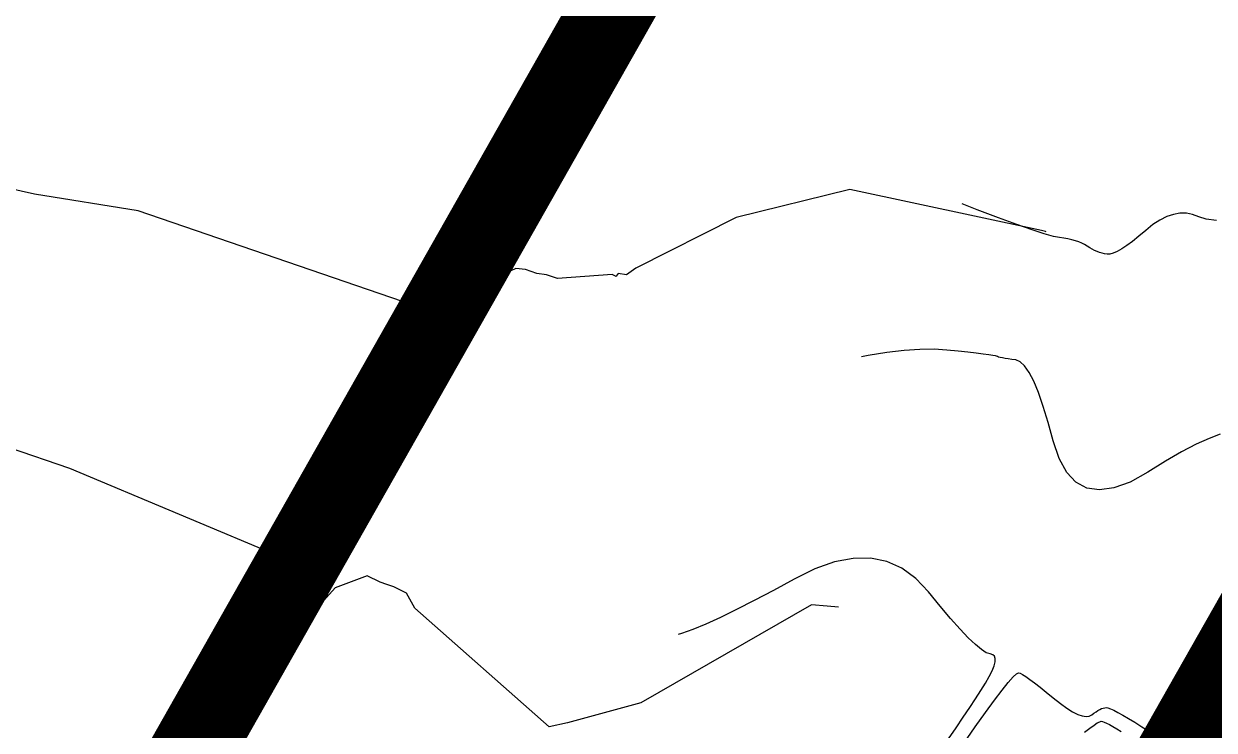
# Model space of a CAD drawing. Header units: metres. Extents: x 729358 to 732680, y 1423022 to 1426117.
# Drawn here: x 730693.5 to 730748.8, y 1425812.6 to 1425845.5 of the extents above; entities that cross this region are included whole.
import ezdxf

# ---------------------------------------------------------------- set-up
doc = ezdxf.new("R2010")
doc.units = ezdxf.units.M
doc.header["$MEASUREMENT"] = 0
doc.linetypes.add('PHANTOM', pattern=[2.5, 1.25, -0.25, 0.25, -0.25, 0.25, -0.25])
for name, color, linetype in [('36Bound', 6, 'PHANTOM'), ('CONTOUR', 59, 'Continuous'), ('HR36 IE-Exi_Xref$0$CONTOUR', 8, 'Continuous'), ('HR36 IE-Exi_Xref$0$CONTOURINDEX', 10, 'Continuous'), ('INDEX-CON', 252, 'Continuous')]:
    doc.layers.add(name, color=color, linetype=linetype)

# ---------------------------------------------------------------- blocks, each defined once
blk = doc.blocks.new('ct 50 rai')
at = {"layer": 'CONTOUR'}
blk.add_lwpolyline([(-252.918, 47.353), (-253.44, 47.158), (-254.038, 46.884), (-254.712, 46.531), (-255.463, 46.098), (-256.289, 45.586), (-257.114, 45.126), (-257.861, 44.849), (-258.528, 44.756), (-259.117, 44.846), (-259.628, 45.119), (-260.06, 45.575), (-260.413, 46.215), (-260.687, 47.038), (-260.92, 47.898), (-261.148, 48.646), (-261.372, 49.283), (-261.592, 49.81), (-261.807, 50.225), (-262.017, 50.529), (-262.224, 50.722), (-262.425, 50.805), (-262.614, 50.831), (-262.78, 50.855), (-262.925, 50.878), (-263.047, 50.9), (-263.147, 50.921), (-263.225, 50.94), (-263.282, 50.958), (-263.316, 50.974), (-263.372, 50.992), (-263.495, 51.016), (-263.685, 51.045), (-263.941, 51.079), (-264.263, 51.118), (-264.653, 51.162), (-265.108, 51.211), (-265.631, 51.266), (-266.222, 51.301), (-266.884, 51.293), (-267.616, 51.241), (-268.42, 51.145), (-269.294, 51.005), (-269.609, 50.943)], dxfattribs=at)
at = {"layer": 'CONTOUR', "flags": 128}
blk.add_lwpolyline([(-264.854, 32.953), (-264.31, 33.734), (-263.829, 34.409), (-263.414, 34.98), (-263.063, 35.445), (-262.776, 35.805), (-262.554, 36.06), (-262.396, 36.211), (-262.303, 36.256), (-262.224, 36.231), (-262.11, 36.172), (-261.961, 36.078), (-261.776, 35.949), (-261.556, 35.786), (-261.3, 35.588), (-261.009, 35.356), (-260.683, 35.089), (-260.354, 34.828), (-260.055, 34.613), (-259.786, 34.444), (-259.547, 34.321), (-259.339, 34.245), (-259.16, 34.214), (-259.011, 34.23), (-258.892, 34.292), (-258.791, 34.372), (-258.694, 34.442), (-258.603, 34.5), (-258.517, 34.548), (-258.435, 34.585), (-258.359, 34.612), (-258.287, 34.628), (-258.221, 34.634), (-258.139, 34.62), (-258.021, 34.578), (-257.868, 34.509), (-257.678, 34.412), (-257.453, 34.287), (-257.192, 34.134), (-256.895, 33.953), (-256.562, 33.744), (-256.227, 33.531)], dxfattribs=at)
at = {"layer": 'INDEX-CON'}
for points in [[(-253.088, 57.283), (-253.568, 57.352), (-253.916, 57.465), (-254.201, 57.573), (-254.492, 57.628), (-254.79, 57.629), (-255.095, 57.577), (-255.406, 57.47), (-255.723, 57.311), (-256.047, 57.098), (-256.378, 56.831), (-256.698, 56.557), (-256.991, 56.321), (-257.257, 56.124), (-257.496, 55.966), (-257.707, 55.846), (-257.892, 55.765), (-258.049, 55.723), (-258.179, 55.719), (-258.296, 55.739), (-258.412, 55.766), (-258.528, 55.801), (-258.643, 55.844), (-258.759, 55.895), (-258.874, 55.953), (-258.989, 56.02), (-259.104, 56.094), (-259.224, 56.168), (-259.356, 56.236), (-259.5, 56.296), (-259.656, 56.349), (-259.823, 56.395), (-260.002, 56.435), (-260.193, 56.467), (-260.396, 56.492), (-260.676, 56.546), (-261.099, 56.665), (-261.665, 56.849), (-262.375, 57.097), (-263.227, 57.411), (-264.223, 57.79), (-264.913, 58.059)], [(-265.552, 33.174), (-265.197, 33.697), (-264.87, 34.183), (-264.571, 34.634), (-264.3, 35.049), (-264.056, 35.428), (-263.84, 35.771), (-263.66, 36.076), (-263.524, 36.343), (-263.432, 36.571), (-263.383, 36.76), (-263.378, 36.911), (-263.417, 37.023), (-263.499, 37.096), (-263.625, 37.13), (-263.8, 37.189), (-264.026, 37.333), (-264.305, 37.564), (-264.637, 37.882), (-265.02, 38.286), (-265.456, 38.776), (-265.945, 39.353), (-266.486, 40.016), (-267.08, 40.644), (-267.727, 41.113), (-268.428, 41.425), (-269.183, 41.578), (-269.992, 41.574), (-270.855, 41.411), (-271.771, 41.091), (-272.741, 40.613), (-273.702, 40.083), (-274.592, 39.609), (-275.411, 39.191), (-276.159, 38.829), (-276.836, 38.522), (-277.442, 38.271), (-277.977, 38.075), (-278.133, 38.028)]]:
    blk.add_lwpolyline(points, dxfattribs=at)
at = {"layer": 'INDEX-CON', "flags": 128}
blk.add_lwpolyline([(-259.223, 33.499), (-258.984, 33.679), (-258.787, 33.819), (-258.634, 33.919), (-258.524, 33.98), (-258.458, 34), (-258.4, 33.99), (-258.317, 33.961), (-258.208, 33.912), (-258.075, 33.843), (-257.916, 33.755), (-257.731, 33.647), (-257.522, 33.519)], dxfattribs=at)

msp = doc.modelspace()

# ---------------------------------------------------------------- linework, layer by layer
at = {"layer": '36Bound', "const_width": 3.84}
msp.add_lwpolyline([(730651.352, 1425723.566), (730689.661, 1425791.159), (730730.516, 1425863.244), (730619.16, 1425930.325), (730510.42, 1425899.525), (730408.634, 1425870.634)], close=True, dxfattribs=at)
msp.add_lwpolyline([(731089.287, 1424869.871), (731097.585, 1425120.068), (731110.411, 1425192.418), (731138.066, 1425349.107), (731186.636, 1425492.901), (731134.878, 1425523.957), (731220.888, 1425664.901), (730803.807, 1425911.355), (730764.779, 1425842.605), (730723.843, 1425770.493), (730682.741, 1425698.758), (730672.5, 1425703.906), (730659.078, 1425710.654), (730650.067, 1425715.184), (730455.778, 1425812.855), (730385.149, 1425653.569), (730390.362, 1425601.868), (730354.833, 1425374.706), (730264.082, 1425176.503), (730117.503, 1425088.872), (729994.076, 1425024.159), (729814.031, 1424892.64)], dxfattribs=at)
at = {"layer": 'HR36 IE-Exi_Xref$0$CONTOUR', "elevation": 73, "flags": 128}
msp.add_lwpolyline([(730731.346, 1425818.347), (730730.821, 1425818.386), (730730.821, 1425818.386), (730730.086, 1425818.441), (730722.161, 1425813.896), (730718.744, 1425812.963), (730717.89, 1425812.773), (730711.65, 1425818.295), (730711.26, 1425818.987), (730710.659, 1425819.282), (730710.344, 1425819.394), (730710.028, 1425819.507), (730709.427, 1425819.802), (730707.938, 1425819.244), (730706.873, 1425818.041), (730705.805, 1425820.507), (730695.596, 1425824.792), (730692.791, 1425825.758), (730683.855, 1425827.176), (730675.666, 1425826.142), (730673.413, 1425826.76), (730669.567, 1425827.521), (730661.046, 1425827.233)], dxfattribs=at)
at = {"layer": 'HR36 IE-Exi_Xref$0$CONTOURINDEX', "elevation": 72, "flags": 128}
msp.add_lwpolyline([(730741.003, 1425835.805), (730740.969, 1425835.813), (730740.969, 1425835.814), (730740.791, 1425835.86), (730731.869, 1425837.759), (730726.584, 1425836.471), (730721.92, 1425834.115), (730721.493, 1425833.803), (730721.1, 1425833.863), (730721.006, 1425833.729), (730721.001, 1425833.727), (730720.821, 1425833.815), (730718.283, 1425833.621), (730717.774, 1425833.803), (730717.311, 1425833.86), (730716.791, 1425834.044), (730716.339, 1425834.099), (730712.868, 1425832.484), (730712.826, 1425832.466), (730712.037, 1425832.171), (730712, 1425832.129), (730711.963, 1425832.215), (730711.608, 1425832.364), (730698.782, 1425836.78), (730693.96, 1425837.545), (730681.819, 1425840.282)], dxfattribs=at)

# ---------------------------------------------------------------- block references
msp.add_blockref('ct 50 rai', (731002.018, 1425779.034, 78))

doc.saveas('drawing.dxf')
